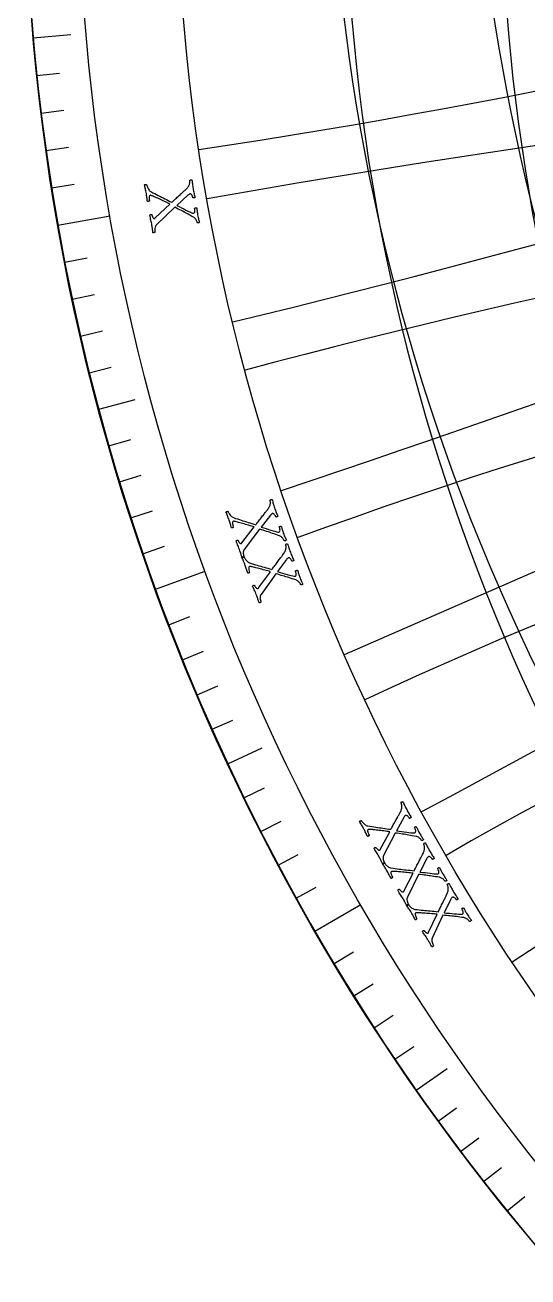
# Model space of a CAD drawing. Header units: millimetres. Extents: x -93 to 93, y -93 to 104.
# Drawn here: x -92.5 to -71, y -61 to -7.5 of the extents above; entities that cross this region are included whole.
import ezdxf

# ---------------------------------------------------------------- set-up
doc = ezdxf.new("R2010")
doc.units = ezdxf.units.MM
for name, color, linetype in [('CUT_OUTER', 1, 'Continuous'), ('ENGRAVE', 7, 'Continuous'), ('ENGRAVE_FINE', 8, 'Continuous'), ('TEXT', 5, 'Continuous')]:
    doc.layers.add(name, color=color, linetype=linetype)

msp = doc.modelspace()

# ---------------------------------------------------------------- linework, layer by layer
at = {"layer": 'CUT_OUTER'}
msp.add_arc((-0.0002, -0.0002), 92.4998, 179.658282, 0.243527, dxfattribs=at)
at = {"layer": 'ENGRAVE'}
for points in [[(-78.8401, -34.4171), (78.8401, 34.4171)], [(-92.148, -8.0619), (-90.5354, -7.9208)], [(-91.0947, -16.0625), (-88.8629, -15.6689)], [(-89.3481, -23.9408), (-87.7845, -23.5218)], [(-86.9216, -31.6369), (-84.792, -30.8618)], [(-83.8335, -39.0922), (-82.3664, -38.4081)], [(-80.1073, -46.25), (-78.1447, -45.1169)], [(-75.7716, -53.0558), (-74.4456, -52.1273)]]:
    msp.add_lwpolyline(points, dxfattribs=at)
for radius in [92.5, 90.2338, 86.025, 86.025]:
    msp.add_circle((0, 0), radius, dxfattribs=at)
for centre, radius, start, end in [((15.1685, 0), 87.3521, 100, 260), ((0, -495.3982), 487.872, 80, 100), ((0, -251.5203), 236.3517, 70, 110), ((0, -172.05), 148.9997, 60, 120)]:
    msp.add_arc(centre, radius, start, end, dxfattribs=at)
at = {"layer": 'ENGRAVE_FINE'}
for points in [[(-78.8401, -34.4171), (78.8401, 34.4171)], [(-91.9933, -9.6689), (-91.0273, -9.5674)], [(-91.8105, -11.2729), (-90.8465, -11.1545)], [(-91.5998, -12.8735), (-90.638, -12.7383)], [(-91.3612, -14.4702), (-90.4019, -14.3183)], [(-90.8005, -17.6498), (-89.8471, -17.4645)], [(-90.4787, -19.2318), (-89.5286, -19.0299)], [(-90.1292, -20.808), (-89.1829, -20.5895)], [(-89.7524, -22.3778), (-88.81, -22.1428)], [(-88.9167, -25.4965), (-87.9831, -25.2287)], [(-88.4582, -27.0444), (-87.5294, -26.7604)], [(-87.9727, -28.5841), (-87.049, -28.2839)], [(-87.4605, -30.1151), (-86.5421, -29.7988)], [(-86.3562, -33.149), (-85.4494, -32.801)], [(-85.7645, -34.6511), (-84.864, -34.2873)], [(-85.1467, -36.1426), (-84.2527, -35.7631)], [(-84.503, -37.6231), (-83.6157, -37.2281)], [(-83.1384, -40.5493), (-82.2655, -40.1236)], [(-82.4181, -41.9941), (-81.5527, -41.5532)], [(-81.6727, -43.4261), (-80.8151, -42.9701)], [(-80.9023, -44.8449), (-80.0528, -44.374)], [(-79.288, -47.641), (-78.4555, -47.1408)], [(-78.4444, -49.0175), (-77.6208, -48.5028)], [(-77.577, -50.3791), (-76.7625, -49.8501)], [(-76.686, -51.7253), (-75.8808, -51.1822)], [(-74.8341, -54.3701), (-74.0483, -53.7992)], [(-73.8738, -55.6679), (-73.0981, -55.0834)], [(-72.891, -56.9487), (-72.1256, -56.3507)], [(-71.886, -58.2121), (-71.1312, -57.6009)]]:
    msp.add_lwpolyline(points, dxfattribs=at)
for centre, radius, start, end in [((7.5262, 0), 86.3536, 95, 265), ((6.8976, 3.0111), 86.3536, 118.583333, 288.583334), ((13.9016, 6.0687), 87.3521, 123.583333, 283.583333), ((-132.9774, 304.6148), 321.0497, 278.583333, 308.583333), ((-198.2001, 454.0221), 487.872, 283.583333, 303.583333), ((-394.8919, 904.5889), 983.2702, 288.5833333, 298.5833333), ((394.8919, -904.5889), 983.2702, 108.5833333, 118.5833333), ((198.2001, -454.0221), 487.872, 103.583333, 123.583333), ((0, -332.3751), 321.0497, 75, 105), ((0, -203.5525), 184.4812, 65, 115)]:
    msp.add_arc(centre, radius, start, end, dxfattribs=at)
at = {"layer": 'TEXT'}
for points in [[(-85.3135, -14.511), (-85.3041, -14.5645), (-85.2945, -14.6156), (-85.2846, -14.6644), (-85.2745, -14.7107), (-85.2645, -14.7557), (-85.2547, -14.8003), (-85.2451, -14.8446), (-85.2357, -14.8885), (-85.243, -14.8925), (-85.2535, -14.8963), (-85.2671, -14.8999), (-85.2841, -14.9032), (-85.3004, -14.9053), (-85.3124, -14.9051), (-85.32, -14.9025), (-85.3232, -14.8976), (-85.3258, -14.8857), (-85.3298, -14.8713), (-85.3352, -14.8544), (-85.342, -14.8351), (-85.3503, -14.815), (-85.36, -14.7959), (-85.3711, -14.7779), (-85.3835, -14.7608), (-85.3976, -14.7468), (-85.4133, -14.7378), (-85.4308, -14.7338), (-85.45, -14.7347), (-85.468, -14.7402), (-85.4878, -14.7507), (-85.5096, -14.7662), (-85.5333, -14.7867), (-86.0099, -15.2259), (-85.9084, -15.2766), (-85.8099, -15.326), (-85.7143, -15.3744), (-85.6217, -15.4215), (-85.5357, -15.4646), (-85.4601, -15.5008), (-85.3948, -15.5302), (-85.34, -15.5528), (-85.3315, -15.5555), (-85.3232, -15.5572), (-85.3151, -15.558), (-85.3072, -15.5578), (-85.3001, -15.5572), (-85.2947, -15.5567), (-85.2908, -15.5563), (-85.2884, -15.556), (-85.2777, -15.5517), (-85.267, -15.5427), (-85.2563, -15.529), (-85.2458, -15.5106), (-85.2379, -15.4846), (-85.2356, -15.4483), (-85.2386, -15.4017), (-85.2471, -15.3446), (-85.2443, -15.3399), (-85.2372, -15.3354), (-85.226, -15.3311), (-85.2105, -15.3271), (-85.1941, -15.3238), (-85.18, -15.322), (-85.1682, -15.3215), (-85.1588, -15.3225), (-85.1541, -15.3657), (-85.1496, -15.4065), (-85.1454, -15.4448), (-85.1413, -15.4806), (-85.137, -15.5159), (-85.1318, -15.5529), (-85.1256, -15.5914), (-85.1185, -15.6315), (-85.108, -15.6868), (-85.0974, -15.7373), (-85.087, -15.7832), (-85.0765, -15.8244), (-85.0666, -15.8615), (-85.0577, -15.8953), (-85.0498, -15.9258), (-85.043, -15.9529), (-85.0498, -15.957), (-85.059, -15.961), (-85.0706, -15.9649), (-85.0846, -15.9686), (-85.0991, -15.971), (-85.1121, -15.971), (-85.1235, -15.9685), (-85.1334, -15.9636), (-85.1354, -15.9554), (-85.1392, -15.9431), (-85.1448, -15.9266), (-85.1522, -15.9059), (-85.1617, -15.8828), (-85.1737, -15.8589), (-85.1882, -15.8343), (-85.2052, -15.8091), (-85.2251, -15.7844), (-85.2479, -15.7616), (-85.2737, -15.7408), (-85.3026, -15.7219), (-85.3796, -15.6798), (-85.4514, -15.6404), (-85.5178, -15.6036), (-85.5789, -15.5696), (-85.6376, -15.5372), (-85.6964, -15.5055), (-85.7556, -15.4743), (-85.815, -15.4437), (-85.8774, -15.4121), (-85.9454, -15.3779), (-86.019, -15.3411), (-86.0983, -15.3016), (-86.8789, -16.054), (-86.9044, -16.0841), (-86.9242, -16.1192), (-86.9383, -16.1592), (-86.9466, -16.2042), (-86.9505, -16.2504), (-86.9514, -16.2941), (-86.949, -16.3351), (-86.9436, -16.3736), (-86.9503, -16.3789), (-86.9601, -16.3835), (-86.9727, -16.3872), (-86.9883, -16.39), (-87.0037, -16.392), (-87.0156, -16.3931), (-87.0241, -16.3934), (-87.0292, -16.3929), (-87.0344, -16.3489), (-87.0392, -16.3081), (-87.0435, -16.2704), (-87.0475, -16.2359), (-87.0519, -16.2012), (-87.0574, -16.1631), (-87.0642, -16.1217), (-87.0722, -16.0769), (-87.0838, -16.0154), (-87.0953, -15.9581), (-87.1065, -15.9049), (-87.1175, -15.8559), (-87.1289, -15.807), (-87.1412, -15.7541), (-87.1543, -15.697), (-87.1684, -15.636), (-87.1617, -15.6292), (-87.1516, -15.6233), (-87.1381, -15.6185), (-87.1213, -15.6147), (-87.1049, -15.6126), (-87.093, -15.6128), (-87.0853, -15.6155), (-87.082, -15.6205), (-87.0795, -15.6311), (-87.0753, -15.6445), (-87.0695, -15.6605), (-87.0619, -15.6793), (-87.0529, -15.699), (-87.0426, -15.7178), (-87.0311, -15.7359), (-87.0184, -15.7531), (-87.0049, -15.7674), (-86.9913, -15.777), (-86.9776, -15.7817), (-86.9638, -15.7816), (-86.9605, -15.7807), (-86.9567, -15.7791), (-86.9525, -15.7768), (-86.9477, -15.7739), (-86.9431, -15.7705), (-86.939, -15.7671), (-86.9356, -15.7636), (-86.9327, -15.7599), (-86.3054, -15.1736), (-86.3575, -15.1472), (-86.4123, -15.1198), (-86.4698, -15.0915), (-86.5301, -15.0622), (-86.5913, -15.0327), (-86.6519, -15.0036), (-86.7118, -14.9749), (-86.7711, -14.9466), (-86.8282, -14.9196), (-86.8817, -14.8948), (-86.9317, -14.8721), (-86.9781, -14.8515), (-87.0193, -14.8337), (-87.0536, -14.819), (-87.081, -14.8075), (-87.1014, -14.7992), (-87.1052, -14.798), (-87.1098, -14.7966), (-87.1153, -14.7949), (-87.1215, -14.793), (-87.1284, -14.7914), (-87.1355, -14.7906), (-87.1428, -14.7906), (-87.1504, -14.7915), (-87.1635, -14.7971), (-87.1748, -14.8092), (-87.1845, -14.8279), (-87.1924, -14.853), (-87.1972, -14.8858), (-87.1976, -14.9274), (-87.1934, -14.9778), (-87.1847, -15.037), (-87.1915, -15.0425), (-87.2012, -15.0475), (-87.2137, -15.052), (-87.2291, -15.0559), (-87.2443, -15.0588), (-87.2562, -15.0602), (-87.2648, -15.06), (-87.2701, -15.0582), (-87.2743, -15.0155), (-87.2788, -14.9725), (-87.2836, -14.9291), (-87.2886, -14.8854), (-87.2939, -14.8417), (-87.2998, -14.7985), (-87.3061, -14.7558), (-87.3129, -14.7136), (-87.3228, -14.6567), (-87.3325, -14.6041), (-87.342, -14.556), (-87.3514, -14.5122), (-87.3608, -14.4702), (-87.3706, -14.4274), (-87.3806, -14.3839), (-87.391, -14.3397), (-87.3826, -14.3358), (-87.3719, -14.3329), (-87.3588, -14.3311), (-87.3433, -14.3303), (-87.3284, -14.3301), (-87.3167, -14.3303), (-87.3084, -14.3308), (-87.3034, -14.3317), (-87.3012, -14.341), (-87.2965, -14.3565), (-87.2895, -14.3782), (-87.28, -14.4061), (-87.2681, -14.4374), (-87.2537, -14.4696), (-87.2367, -14.5025), (-87.2172, -14.5361), (-87.1953, -14.5679), (-87.1712, -14.5951), (-87.1449, -14.6177), (-87.1163, -14.6358), (-87.0343, -14.6796), (-86.9558, -14.7211), (-86.8808, -14.7603), (-86.8094, -14.7973), (-86.7396, -14.833), (-86.6697, -14.8684), (-86.5996, -14.9035), (-86.5293, -14.9383), (-86.4575, -14.9738), (-86.3828, -15.0108), (-86.3052, -15.0495), (-86.2247, -15.0898), (-86.1985, -15.0665), (-86.1694, -15.0402), (-86.1374, -15.0108), (-86.1026, -14.9783), (-86.0659, -14.9441), (-86.0283, -14.9094), (-85.9898, -14.8741), (-85.9504, -14.8384), (-85.9112, -14.8028), (-85.8734, -14.7684), (-85.8371, -14.735), (-85.8021, -14.7026), (-85.7693, -14.6723), (-85.7397, -14.6448), (-85.7131, -14.6202), (-85.6895, -14.5985), (-85.6703, -14.5808), (-85.6566, -14.5682), (-85.6483, -14.5606), (-85.6456, -14.5581), (-85.6116, -14.5275), (-85.5818, -14.4983), (-85.5562, -14.4703), (-85.5347, -14.4437), (-85.516, -14.4167), (-85.4988, -14.3879), (-85.4831, -14.3572), (-85.4689, -14.3246), (-85.4609, -14.3022), (-85.4548, -14.2788), (-85.4506, -14.2543), (-85.4484, -14.2288), (-85.4476, -14.2044), (-85.4477, -14.183), (-85.4486, -14.1647), (-85.4505, -14.1494), (-85.449, -14.1437), (-85.4427, -14.1388), (-85.4315, -14.1346), (-85.4154, -14.1311), (-85.3983, -14.1291), (-85.384, -14.129), (-85.3725, -14.1311), (-85.3639, -14.1351), (-85.3568, -14.1881), (-85.3505, -14.2371), (-85.3451, -14.2822), (-85.3405, -14.3233), (-85.3357, -14.3644), (-85.3296, -14.4094), (-85.3222, -14.4583), (-85.3135, -14.511)], [(-81.83, -28.1569), (-81.8121, -28.2082), (-81.7943, -28.2571), (-81.7766, -28.3035), (-81.7592, -28.3476), (-81.742, -28.3904), (-81.725, -28.4328), (-81.7084, -28.475), (-81.692, -28.5168), (-81.6986, -28.5219), (-81.7083, -28.5274), (-81.7212, -28.5331), (-81.7373, -28.5392), (-81.7531, -28.5438), (-81.765, -28.5455), (-81.7729, -28.5442), (-81.7769, -28.5399), (-81.7814, -28.5286), (-81.7876, -28.5151), (-81.7957, -28.4993), (-81.8056, -28.4813), (-81.817, -28.4628), (-81.8297, -28.4456), (-81.8435, -28.4296), (-81.8586, -28.4148), (-81.8747, -28.4032), (-81.8918, -28.3969), (-81.9097, -28.3957), (-81.9285, -28.3998), (-81.9453, -28.4081), (-81.9632, -28.4216), (-81.9821, -28.4405), (-82.0022, -28.4646), (-82.4012, -28.9752), (-82.2929, -29.0088), (-82.1876, -29.0417), (-82.0855, -29.0738), (-81.9864, -29.1053), (-81.8946, -29.1339), (-81.8141, -29.1574), (-81.745, -29.1758), (-81.6871, -29.1892), (-81.6784, -29.1905), (-81.6699, -29.1908), (-81.6618, -29.1903), (-81.654, -29.1888), (-81.6471, -29.1871), (-81.6418, -29.1857), (-81.638, -29.1847), (-81.6358, -29.184), (-81.6259, -29.178), (-81.6168, -29.1673), (-81.6085, -29.1521), (-81.601, -29.1322), (-81.5975, -29.1054), (-81.6011, -29.0692), (-81.6117, -29.0236), (-81.6293, -28.9687), (-81.6273, -28.9636), (-81.6211, -28.958), (-81.6106, -28.9519), (-81.596, -28.9454), (-81.5803, -28.9396), (-81.5667, -28.9355), (-81.5552, -28.9331), (-81.5457, -28.9325), (-81.5341, -28.9745), (-81.523, -29.014), (-81.5126, -29.0511), (-81.5029, -29.0857), (-81.4929, -29.1199), (-81.4817, -29.1555), (-81.4694, -29.1925), (-81.4559, -29.2309), (-81.4365, -29.2838), (-81.4179, -29.3319), (-81.4001, -29.3755), (-81.3832, -29.4144), (-81.3674, -29.4495), (-81.3531, -29.4814), (-81.3404, -29.5102), (-81.3292, -29.5358), (-81.3352, -29.541), (-81.3437, -29.5464), (-81.3545, -29.5521), (-81.3678, -29.558), (-81.3817, -29.5628), (-81.3945, -29.5649), (-81.4061, -29.5643), (-81.4167, -29.561), (-81.42, -29.5533), (-81.4258, -29.5418), (-81.4339, -29.5264), (-81.4446, -29.5071), (-81.4577, -29.4858), (-81.4734, -29.4643), (-81.4917, -29.4424), (-81.5126, -29.4202), (-81.5362, -29.3991), (-81.5624, -29.3803), (-81.5913, -29.3639), (-81.6229, -29.3499), (-81.7057, -29.3209), (-81.7829, -29.2936), (-81.8544, -29.2682), (-81.9202, -29.2445), (-81.9833, -29.2221), (-82.0466, -29.2003), (-82.11, -29.1791), (-82.1736, -29.1586), (-82.2403, -29.1375), (-82.313, -29.1148), (-82.3916, -29.0904), (-82.4761, -29.0643), (-83.1244, -29.9333), (-83.1447, -29.9672), (-83.1585, -30.005), (-83.1659, -30.0468), (-83.1669, -30.0926), (-83.1633, -30.1388), (-83.157, -30.182), (-83.148, -30.2221), (-83.1364, -30.2592), (-83.1422, -30.2656), (-83.1511, -30.2716), (-83.1629, -30.2773), (-83.1779, -30.2827), (-83.1927, -30.2871), (-83.2043, -30.2902), (-83.2127, -30.2919), (-83.2178, -30.2921), (-83.23, -30.2496), (-83.2413, -30.2101), (-83.2518, -30.1736), (-83.2613, -30.1402), (-83.2712, -30.1067), (-83.2829, -30.07), (-83.2963, -30.0302), (-83.3115, -29.9873), (-83.3329, -29.9285), (-83.3535, -29.8738), (-83.3732, -29.8232), (-83.392, -29.7766), (-83.4111, -29.7302), (-83.4318, -29.6799), (-83.4541, -29.6258), (-83.4779, -29.5678), (-83.4723, -29.56), (-83.4633, -29.5526), (-83.4508, -29.5457), (-83.4348, -29.5392), (-83.4191, -29.5345), (-83.4072, -29.5328), (-83.3992, -29.5341), (-83.3952, -29.5385), (-83.391, -29.5486), (-83.3847, -29.5611), (-83.3763, -29.576), (-83.3658, -29.5933), (-83.3537, -29.6113), (-83.3405, -29.6282), (-83.3262, -29.6441), (-83.3108, -29.659), (-83.2952, -29.671), (-83.2803, -29.6782), (-83.266, -29.6807), (-83.2524, -29.6783), (-83.2493, -29.6769), (-83.2458, -29.6747), (-83.242, -29.6718), (-83.2378, -29.6681), (-83.2337, -29.664), (-83.2303, -29.66), (-83.2274, -29.6559), (-83.2252, -29.6519), (-82.7013, -28.9716), (-82.757, -28.954), (-82.8155, -28.9359), (-82.8768, -28.9173), (-82.9411, -28.8981), (-83.0063, -28.8789), (-83.0708, -28.86), (-83.1346, -28.8414), (-83.1976, -28.8232), (-83.2583, -28.8058), (-83.3152, -28.79), (-83.3682, -28.7757), (-83.4173, -28.7629), (-83.4609, -28.7519), (-83.4971, -28.743), (-83.526, -28.7361), (-83.5475, -28.7312), (-83.5514, -28.7307), (-83.5562, -28.7301), (-83.5619, -28.7293), (-83.5684, -28.7284), (-83.5754, -28.7279), (-83.5825, -28.7283), (-83.5897, -28.7295), (-83.5971, -28.7316), (-83.6091, -28.7393), (-83.6183, -28.7531), (-83.6248, -28.773), (-83.6286, -28.7991), (-83.628, -28.8322), (-83.6216, -28.8733), (-83.6093, -28.9224), (-83.5911, -28.9795), (-83.5969, -28.986), (-83.6057, -28.9924), (-83.6173, -28.9989), (-83.6319, -29.0053), (-83.6464, -29.0106), (-83.6579, -29.0139), (-83.6664, -29.0151), (-83.6719, -29.0142), (-83.6831, -28.9728), (-83.6945, -28.931), (-83.7062, -28.889), (-83.7182, -28.8466), (-83.7306, -28.8044), (-83.7434, -28.7627), (-83.7565, -28.7216), (-83.7701, -28.6811), (-83.7891, -28.6265), (-83.8072, -28.5763), (-83.8244, -28.5303), (-83.8407, -28.4886), (-83.8569, -28.4487), (-83.8734, -28.4081), (-83.8904, -28.3668), (-83.9078, -28.3248), (-83.9001, -28.3196), (-83.89, -28.315), (-83.8774, -28.3111), (-83.8623, -28.3078), (-83.8476, -28.3052), (-83.836, -28.3035), (-83.8277, -28.3027), (-83.8227, -28.3027), (-83.819, -28.3115), (-83.8119, -28.3261), (-83.8014, -28.3464), (-83.7875, -28.3723), (-83.7707, -28.4013), (-83.7512, -28.4307), (-83.7291, -28.4604), (-83.7044, -28.4905), (-83.6777, -28.5183), (-83.6495, -28.5412), (-83.6198, -28.5592), (-83.5887, -28.5724), (-83.5007, -28.6023), (-83.4165, -28.6305), (-83.3361, -28.6571), (-83.2597, -28.682), (-83.185, -28.7059), (-83.1103, -28.7295), (-83.0354, -28.7528), (-82.9604, -28.7757), (-82.8838, -28.7991), (-82.8041, -28.8235), (-82.7212, -28.8491), (-82.6353, -28.8758), (-82.6132, -28.8486), (-82.5887, -28.8179), (-82.562, -28.7837), (-82.5329, -28.746), (-82.5022, -28.7063), (-82.4708, -28.666), (-82.4385, -28.6249), (-82.4054, -28.5832), (-82.3725, -28.5418), (-82.3408, -28.5017), (-82.3103, -28.4628), (-82.281, -28.4252), (-82.2537, -28.3899), (-82.2288, -28.358), (-82.2066, -28.3295), (-82.1869, -28.3043), (-82.1708, -28.2837), (-82.1593, -28.269), (-82.1524, -28.2601), (-82.1501, -28.2572), (-82.1215, -28.2215), (-82.0969, -28.1878), (-82.0761, -28.1561), (-82.0592, -28.1263), (-82.0451, -28.0967), (-82.0328, -28.0654), (-82.0223, -28.0326), (-82.0136, -27.9981), (-82.0093, -27.9747), (-82.0071, -27.9506), (-82.0069, -27.9258), (-82.0089, -27.9003), (-82.0121, -27.8761), (-82.0156, -27.855), (-82.0195, -27.8371), (-82.0238, -27.8223), (-82.0233, -27.8164), (-82.0179, -27.8105), (-82.0075, -27.8046), (-81.9922, -27.7986), (-81.9756, -27.7938), (-81.9615, -27.7914), (-81.9499, -27.7915), (-81.9407, -27.7941), (-81.9251, -27.8453), (-81.911, -27.8927), (-81.8983, -27.9363), (-81.8871, -27.9761), (-81.8757, -28.0158), (-81.8623, -28.0592), (-81.8471, -28.1063), (-81.83, -28.1569)], [(-81.1542, -30.0494), (-81.135, -30.1002), (-81.1161, -30.1487), (-81.0974, -30.1947), (-81.0789, -30.2384), (-81.0607, -30.2808), (-81.0428, -30.3228), (-81.0252, -30.3645), (-81.0079, -30.406), (-81.0143, -30.4113), (-81.0238, -30.4169), (-81.0366, -30.423), (-81.0526, -30.4294), (-81.0683, -30.4344), (-81.0801, -30.4364), (-81.0881, -30.4353), (-81.0922, -30.431), (-81.0969, -30.4198), (-81.1035, -30.4064), (-81.1119, -30.3909), (-81.1222, -30.3731), (-81.1341, -30.3549), (-81.1471, -30.338), (-81.1613, -30.3223), (-81.1768, -30.3078), (-81.1931, -30.2967), (-81.2103, -30.2907), (-81.2282, -30.29), (-81.2469, -30.2945), (-81.2636, -30.3032), (-81.2811, -30.3171), (-81.2996, -30.3364), (-81.3191, -30.361), (-81.7062, -30.8808), (-81.5971, -30.9118), (-81.4911, -30.9422), (-81.3883, -30.972), (-81.2885, -31.0011), (-81.196, -31.0276), (-81.115, -31.0492), (-81.0455, -31.066), (-80.9874, -31.0781), (-80.9786, -31.0791), (-80.9701, -31.0793), (-80.962, -31.0786), (-80.9542, -31.0769), (-80.9474, -31.0751), (-80.9421, -31.0735), (-80.9384, -31.0724), (-80.9361, -31.0717), (-80.9264, -31.0654), (-80.9175, -31.0546), (-80.9096, -31.0391), (-80.9026, -31.0191), (-80.8997, -30.9922), (-80.9041, -30.9561), (-80.9158, -30.9108), (-80.9347, -30.8563), (-80.9328, -30.8511), (-80.9267, -30.8454), (-80.9164, -30.8391), (-80.9019, -30.8323), (-80.8864, -30.826), (-80.8729, -30.8216), (-80.8614, -30.819), (-80.852, -30.8182), (-80.8393, -30.8598), (-80.8274, -30.8991), (-80.8161, -30.9359), (-80.8055, -30.9703), (-80.7947, -31.0043), (-80.7827, -31.0396), (-80.7696, -31.0763), (-80.7552, -31.1144), (-80.7346, -31.1668), (-80.7149, -31.2145), (-80.6961, -31.2576), (-80.6782, -31.2962), (-80.6616, -31.3308), (-80.6466, -31.3624), (-80.6332, -31.3909), (-80.6214, -31.4163), (-80.6274, -31.4216), (-80.6357, -31.4272), (-80.6464, -31.4331), (-80.6595, -31.4394), (-80.6733, -31.4445), (-80.686, -31.4468), (-80.6977, -31.4465), (-80.7083, -31.4435), (-80.7118, -31.4359), (-80.7179, -31.4245), (-80.7264, -31.4093), (-80.7375, -31.3903), (-80.7511, -31.3693), (-80.7673, -31.3481), (-80.7861, -31.3266), (-80.8075, -31.305), (-80.8316, -31.2844), (-80.8582, -31.2662), (-80.8875, -31.2505), (-80.9194, -31.2373), (-81.0029, -31.2102), (-81.0806, -31.1847), (-81.1527, -31.1609), (-81.2191, -31.1388), (-81.2827, -31.1178), (-81.3465, -31.0975), (-81.4104, -31.0778), (-81.4744, -31.0588), (-81.5416, -31.0393), (-81.6147, -31.0182), (-81.6939, -30.9957), (-81.779, -30.9716), (-82.407, -31.8554), (-82.4265, -31.8897), (-82.4394, -31.9279), (-82.4458, -31.9698), (-82.4457, -32.0156), (-82.441, -32.0617), (-82.4337, -32.1047), (-82.4239, -32.1446), (-82.4114, -32.1814), (-82.417, -32.188), (-82.4257, -32.1942), (-82.4375, -32.2002), (-82.4523, -32.2059), (-82.467, -32.2107), (-82.4786, -32.214), (-82.4869, -32.2159), (-82.492, -32.2163), (-82.5052, -32.174), (-82.5174, -32.1348), (-82.5287, -32.0986), (-82.539, -32.0653), (-82.5497, -32.0321), (-82.5622, -31.9957), (-82.5766, -31.9562), (-82.5927, -31.9137), (-82.6155, -31.8554), (-82.6373, -31.8012), (-82.6582, -31.751), (-82.6781, -31.7049), (-82.6983, -31.659), (-82.7202, -31.6092), (-82.7437, -31.5556), (-82.7688, -31.4982), (-82.7635, -31.4902), (-82.7546, -31.4826), (-82.7423, -31.4754), (-82.7264, -31.4686), (-82.7108, -31.4635), (-82.699, -31.4615), (-82.691, -31.4627), (-82.6868, -31.467), (-82.6824, -31.477), (-82.6758, -31.4893), (-82.6671, -31.504), (-82.6562, -31.521), (-82.6437, -31.5387), (-82.6301, -31.5554), (-82.6154, -31.5709), (-82.5997, -31.5855), (-82.5838, -31.5971), (-82.5687, -31.604), (-82.5544, -31.6061), (-82.5408, -31.6034), (-82.5378, -31.6019), (-82.5343, -31.5996), (-82.5305, -31.5966), (-82.5264, -31.5928), (-82.5225, -31.5887), (-82.5191, -31.5846), (-82.5164, -31.5805), (-82.5143, -31.5764), (-82.0063, -30.8841), (-82.0624, -30.8678), (-82.1213, -30.851), (-82.1831, -30.8338), (-82.2477, -30.8162), (-82.3134, -30.7985), (-82.3783, -30.7811), (-82.4425, -30.764), (-82.5059, -30.7472), (-82.567, -30.7313), (-82.6242, -30.7167), (-82.6776, -30.7037), (-82.727, -30.6921), (-82.7708, -30.6821), (-82.8072, -30.674), (-82.8362, -30.6678), (-82.8579, -30.6634), (-82.8618, -30.663), (-82.8666, -30.6625), (-82.8723, -30.6618), (-82.8788, -30.6611), (-82.8858, -30.6608), (-82.8929, -30.6613), (-82.9001, -30.6627), (-82.9074, -30.665), (-82.9192, -30.6729), (-82.9281, -30.6869), (-82.9342, -30.707), (-82.9373, -30.7331), (-82.936, -30.7663), (-82.9286, -30.8072), (-82.9152, -30.856), (-82.8957, -30.9126), (-82.9013, -30.9193), (-82.9099, -30.9259), (-82.9214, -30.9326), (-82.9358, -30.9394), (-82.9502, -30.9451), (-82.9617, -30.9486), (-82.9701, -30.95), (-82.9757, -30.9492), (-82.9878, -30.908), (-83.0001, -30.8666), (-83.0128, -30.8248), (-83.0258, -30.7828), (-83.0392, -30.7408), (-83.0529, -30.6995), (-83.067, -30.6587), (-83.0816, -30.6184), (-83.1018, -30.5644), (-83.1211, -30.5145), (-83.1393, -30.4689), (-83.1566, -30.4276), (-83.1737, -30.3881), (-83.1912, -30.3479), (-83.2091, -30.307), (-83.2275, -30.2655), (-83.2199, -30.2601), (-83.2099, -30.2553), (-83.1974, -30.2511), (-83.1824, -30.2474), (-83.1677, -30.2445), (-83.1562, -30.2425), (-83.148, -30.2415), (-83.1429, -30.2414), (-83.139, -30.2502), (-83.1315, -30.2645), (-83.1206, -30.2845), (-83.1062, -30.3102), (-83.0886, -30.3388), (-83.0685, -30.3677), (-83.0457, -30.3969), (-83.0203, -30.4264), (-82.9929, -30.4535), (-82.9642, -30.4758), (-82.9342, -30.4932), (-82.9028, -30.5056), (-82.814, -30.5335), (-82.7292, -30.5597), (-82.6483, -30.5844), (-82.5712, -30.6075), (-82.4961, -30.6297), (-82.4208, -30.6515), (-82.3454, -30.6731), (-82.2699, -30.6943), (-82.1927, -30.7158), (-82.1125, -30.7385), (-82.0291, -30.7621), (-81.9425, -30.7868), (-81.921, -30.759), (-81.8973, -30.7278), (-81.8714, -30.693), (-81.8432, -30.6547), (-81.8134, -30.6143), (-81.7829, -30.5732), (-81.7516, -30.5314), (-81.7195, -30.4889), (-81.6875, -30.4468), (-81.6568, -30.4059), (-81.6272, -30.3664), (-81.5988, -30.3281), (-81.5723, -30.2922), (-81.5482, -30.2597), (-81.5266, -30.2306), (-81.5075, -30.205), (-81.4919, -30.184), (-81.4807, -30.1691), (-81.474, -30.1601), (-81.4718, -30.1571), (-81.4441, -30.1208), (-81.4202, -30.0865), (-81.4002, -30.0543), (-81.384, -30.0241), (-81.3706, -29.9942), (-81.3591, -29.9627), (-81.3493, -29.9296), (-81.3414, -29.8949), (-81.3376, -29.8714), (-81.336, -29.8473), (-81.3364, -29.8225), (-81.3389, -29.797), (-81.3427, -29.7728), (-81.3467, -29.7518), (-81.3511, -29.734), (-81.3557, -29.7194), (-81.3553, -29.7135), (-81.35, -29.7075), (-81.3398, -29.7013), (-81.3246, -29.6949), (-81.3081, -29.6897), (-81.2941, -29.687), (-81.2825, -29.6869), (-81.2733, -29.6893), (-81.2565, -29.74), (-81.2412, -29.7871), (-81.2275, -29.8304), (-81.2154, -29.8699), (-81.2031, -29.9094), (-81.1887, -29.9525), (-81.1725, -29.9991), (-81.1542, -30.0494)], [(-76.1793, -41.0571), (-76.1533, -41.1047), (-76.1278, -41.1501), (-76.1028, -41.1931), (-76.0784, -41.2338), (-76.0545, -41.2732), (-76.0309, -41.3123), (-76.0077, -41.3512), (-75.9848, -41.3898), (-75.9903, -41.3959), (-75.999, -41.4029), (-76.0109, -41.4106), (-76.0258, -41.4192), (-76.0406, -41.4264), (-76.0521, -41.43), (-76.0601, -41.43), (-76.0647, -41.4264), (-76.071, -41.4159), (-76.0794, -41.4036), (-76.0899, -41.3893), (-76.1026, -41.3732), (-76.1168, -41.3568), (-76.1321, -41.3418), (-76.1484, -41.3283), (-76.1657, -41.3161), (-76.1834, -41.3074), (-76.2013, -41.3039), (-76.2191, -41.3056), (-76.237, -41.3127), (-76.2523, -41.3236), (-76.2677, -41.3399), (-76.2834, -41.3615), (-76.2992, -41.3886), (-76.6102, -41.9572), (-76.4978, -41.9727), (-76.3886, -41.9881), (-76.2826, -42.0033), (-76.1798, -42.0183), (-76.0845, -42.0316), (-76.0013, -42.0417), (-75.9301, -42.0487), (-75.8709, -42.0525), (-75.862, -42.0523), (-75.8536, -42.0513), (-75.8457, -42.0495), (-75.8382, -42.0468), (-75.8317, -42.0439), (-75.8267, -42.0417), (-75.8231, -42.0401), (-75.821, -42.039), (-75.8122, -42.0315), (-75.805, -42.0195), (-75.7993, -42.0031), (-75.7951, -41.9823), (-75.796, -41.9552), (-75.8054, -41.9201), (-75.8232, -41.8769), (-75.8496, -41.8255), (-75.8484, -41.8202), (-75.8431, -41.8136), (-75.8338, -41.806), (-75.8205, -41.7972), (-75.8059, -41.7888), (-75.7932, -41.7826), (-75.7822, -41.7784), (-75.773, -41.7763), (-75.7546, -41.8158), (-75.7373, -41.853), (-75.7211, -41.8879), (-75.7058, -41.9205), (-75.6904, -41.9526), (-75.6736, -41.9859), (-75.6554, -42.0204), (-75.6359, -42.0562), (-75.6082, -42.1051), (-75.582, -42.1497), (-75.5574, -42.1898), (-75.5344, -42.2254), (-75.5131, -42.2574), (-75.4938, -42.2866), (-75.4766, -42.313), (-75.4614, -42.3365), (-75.4665, -42.3425), (-75.474, -42.3493), (-75.4838, -42.3566), (-75.4959, -42.3646), (-75.5088, -42.3716), (-75.5211, -42.3757), (-75.5327, -42.377), (-75.5437, -42.3755), (-75.5482, -42.3685), (-75.5557, -42.358), (-75.5663, -42.3441), (-75.5799, -42.3269), (-75.5963, -42.308), (-75.6153, -42.2893), (-75.637, -42.2706), (-75.6612, -42.2521), (-75.6879, -42.2351), (-75.7168, -42.2208), (-75.7479, -42.2094), (-75.7814, -42.2007), (-75.8678, -42.1855), (-75.9484, -42.1711), (-76.0231, -42.1576), (-76.0919, -42.1449), (-76.1578, -42.133), (-76.2237, -42.1218), (-76.2898, -42.1112), (-76.3559, -42.1012), (-76.4251, -42.0912), (-76.5005, -42.0806), (-76.582, -42.0693), (-76.6697, -42.0573), (-77.1684, -43.0199), (-77.1829, -43.0566), (-77.1904, -43.0962), (-77.1909, -43.1386), (-77.1844, -43.184), (-77.1734, -43.229), (-77.1602, -43.2706), (-77.1448, -43.3087), (-77.1274, -43.3434), (-77.1321, -43.3506), (-77.1398, -43.3581), (-77.1506, -43.3656), (-77.1645, -43.3733), (-77.1784, -43.3801), (-77.1893, -43.385), (-77.1973, -43.388), (-77.2023, -43.3891), (-77.2213, -43.3491), (-77.2389, -43.312), (-77.2551, -43.2777), (-77.2699, -43.2462), (-77.2851, -43.2148), (-77.3026, -43.1805), (-77.3223, -43.1434), (-77.3442, -43.1035), (-77.3749, -43.049), (-77.4041, -42.9983), (-77.4317, -42.9515), (-77.4578, -42.9087), (-77.4843, -42.866), (-77.5129, -42.8197), (-77.5436, -42.7699), (-77.5765, -42.7166), (-77.5723, -42.708), (-77.5645, -42.6992), (-77.5533, -42.6903), (-77.5386, -42.6813), (-77.5238, -42.6741), (-77.5124, -42.6705), (-77.5043, -42.6706), (-77.4996, -42.6743), (-77.4938, -42.6835), (-77.4856, -42.6949), (-77.4749, -42.7082), (-77.4617, -42.7235), (-77.4469, -42.7393), (-77.4311, -42.7539), (-77.4144, -42.7673), (-77.3968, -42.7795), (-77.3795, -42.7888), (-77.3636, -42.7935), (-77.3491, -42.7936), (-77.3361, -42.789), (-77.3332, -42.7871), (-77.3301, -42.7844), (-77.3268, -42.7809), (-77.3233, -42.7766), (-77.3199, -42.7719), (-77.3172, -42.7673), (-77.315, -42.7629), (-77.3135, -42.7586), (-76.9069, -42.0023), (-76.9647, -41.9939), (-77.0253, -41.9855), (-77.0889, -41.9771), (-77.1554, -41.9687), (-77.2229, -41.9603), (-77.2896, -41.9521), (-77.3556, -41.9441), (-77.4207, -41.9363), (-77.4834, -41.929), (-77.5421, -41.9226), (-77.5967, -41.9171), (-77.6473, -41.9125), (-77.692, -41.9087), (-77.7292, -41.9058), (-77.7588, -41.9037), (-77.7809, -41.9024), (-77.7848, -41.9025), (-77.7897, -41.9026), (-77.7953, -41.9028), (-77.8019, -41.903), (-77.8089, -41.9036), (-77.8159, -41.9051), (-77.8228, -41.9075), (-77.8297, -41.9108), (-77.8403, -41.9203), (-77.8472, -41.9354), (-77.8504, -41.9561), (-77.8498, -41.9825), (-77.8439, -42.0151), (-77.8309, -42.0546), (-77.8108, -42.101), (-77.7836, -42.1544), (-77.7883, -42.1617), (-77.7959, -42.1695), (-77.8063, -42.1778), (-77.8197, -42.1865), (-77.8331, -42.1941), (-77.844, -42.1992), (-77.8522, -42.2017), (-77.8577, -42.2017), (-77.8754, -42.1627), (-77.8935, -42.1233), (-77.9119, -42.0838), (-77.9306, -42.0439), (-77.9496, -42.0043), (-77.969, -41.9652), (-77.9887, -41.9268), (-78.0087, -41.889), (-78.0362, -41.8382), (-78.0622, -41.7915), (-78.0867, -41.749), (-78.1096, -41.7105), (-78.132, -41.6737), (-78.1549, -41.6363), (-78.1783, -41.5983), (-78.2023, -41.5597), (-78.1956, -41.5534), (-78.1863, -41.5472), (-78.1745, -41.5413), (-78.1602, -41.5356), (-78.146, -41.5306), (-78.135, -41.5271), (-78.1269, -41.5249), (-78.1219, -41.5241), (-78.1168, -41.5322), (-78.1074, -41.5455), (-78.0938, -41.5638), (-78.0759, -41.5871), (-78.0546, -41.613), (-78.0306, -41.6388), (-78.004, -41.6646), (-77.9747, -41.6902), (-77.9439, -41.7133), (-77.9123, -41.7314), (-77.8801, -41.7444), (-77.8473, -41.7523), (-77.7556, -41.7676), (-77.6679, -41.7817), (-77.5843, -41.7949), (-77.5048, -41.8071), (-77.4273, -41.8186), (-77.3497, -41.8297), (-77.272, -41.8405), (-77.1943, -41.851), (-77.1149, -41.8616), (-77.0323, -41.8729), (-76.9464, -41.8847), (-76.8573, -41.897), (-76.8399, -41.8666), (-76.8207, -41.8323), (-76.7999, -41.7942), (-76.7773, -41.7524), (-76.7535, -41.7082), (-76.729, -41.6633), (-76.7038, -41.6176), (-76.6779, -41.571), (-76.6521, -41.5248), (-76.6274, -41.4801), (-76.6036, -41.4368), (-76.5808, -41.395), (-76.5595, -41.3557), (-76.5402, -41.3202), (-76.5229, -41.2884), (-76.5075, -41.2603), (-76.495, -41.2374), (-76.486, -41.221), (-76.4806, -41.2112), (-76.4788, -41.2079), (-76.4564, -41.1681), (-76.4376, -41.1309), (-76.4222, -41.0962), (-76.4104, -41.064), (-76.4013, -41.0325), (-76.3942, -40.9997), (-76.3892, -40.9656), (-76.3862, -40.9302), (-76.3857, -40.9064), (-76.3874, -40.8822), (-76.3913, -40.8577), (-76.3974, -40.8329), (-76.4045, -40.8095), (-76.4114, -40.7892), (-76.4182, -40.7722), (-76.4248, -40.7583), (-76.4252, -40.7525), (-76.4208, -40.7457), (-76.4116, -40.7382), (-76.3974, -40.7298), (-76.3818, -40.7223), (-76.3683, -40.7177), (-76.3568, -40.716), (-76.3474, -40.717), (-76.3237, -40.765), (-76.302, -40.8094), (-76.2824, -40.8504), (-76.2649, -40.8879), (-76.2472, -40.9253), (-76.227, -40.9659), (-76.2044, -41.0099), (-76.1793, -41.0571)], [(-75.2054, -42.8148), (-75.1783, -42.8619), (-75.1517, -42.9066), (-75.1258, -42.9491), (-75.1005, -42.9892), (-75.0757, -43.028), (-75.0512, -43.0666), (-75.027, -43.1049), (-75.0032, -43.143), (-75.0087, -43.1492), (-75.0172, -43.1564), (-75.0288, -43.1644), (-75.0436, -43.1733), (-75.0582, -43.1809), (-75.0696, -43.1847), (-75.0776, -43.1849), (-75.0823, -43.1814), (-75.0888, -43.1711), (-75.0975, -43.159), (-75.1083, -43.145), (-75.1214, -43.1291), (-75.136, -43.1131), (-75.1516, -43.0984), (-75.1682, -43.0853), (-75.1858, -43.0735), (-75.2038, -43.0652), (-75.2217, -43.0621), (-75.2395, -43.0643), (-75.2572, -43.0718), (-75.2722, -43.083), (-75.2873, -43.0996), (-75.3024, -43.1217), (-75.3176, -43.1491), (-75.6153, -43.7248), (-75.5026, -43.7377), (-75.3931, -43.7505), (-75.2868, -43.7632), (-75.1836, -43.7758), (-75.0881, -43.7869), (-75.0046, -43.7951), (-74.9332, -43.8004), (-74.874, -43.8029), (-74.8651, -43.8025), (-74.8567, -43.8013), (-74.8488, -43.7992), (-74.8415, -43.7964), (-74.835, -43.7934), (-74.8301, -43.791), (-74.8265, -43.7893), (-74.8244, -43.7882), (-74.8158, -43.7805), (-74.8088, -43.7683), (-74.8035, -43.7518), (-74.7999, -43.7309), (-74.8014, -43.7039), (-74.8116, -43.669), (-74.8304, -43.6262), (-74.8579, -43.5755), (-74.8569, -43.5701), (-74.8518, -43.5634), (-74.8427, -43.5555), (-74.8295, -43.5464), (-74.8152, -43.5378), (-74.8026, -43.5312), (-74.7917, -43.5268), (-74.7825, -43.5244), (-74.7633, -43.5635), (-74.7451, -43.6003), (-74.728, -43.6348), (-74.712, -43.6671), (-74.6958, -43.6988), (-74.6783, -43.7317), (-74.6593, -43.7658), (-74.639, -43.8011), (-74.6101, -43.8494), (-74.583, -43.8933), (-74.5574, -43.9328), (-74.5335, -43.9679), (-74.5115, -43.9994), (-74.4916, -44.0282), (-74.4738, -44.0541), (-74.458, -44.0772), (-74.463, -44.0834), (-74.4703, -44.0903), (-74.4799, -44.0979), (-74.4918, -44.1062), (-74.5046, -44.1134), (-74.5168, -44.1179), (-74.5284, -44.1194), (-74.5393, -44.1182), (-74.544, -44.1112), (-74.5518, -44.1009), (-74.5627, -44.0873), (-74.5767, -44.0704), (-74.5936, -44.0519), (-74.613, -44.0336), (-74.6351, -44.0155), (-74.6597, -43.9976), (-74.6868, -43.9812), (-74.716, -43.9676), (-74.7474, -43.9568), (-74.781, -43.9489), (-74.8678, -43.9357), (-74.9487, -43.9232), (-75.0237, -43.9114), (-75.0928, -43.9004), (-75.1589, -43.89), (-75.2251, -43.8803), (-75.2914, -43.8712), (-75.3577, -43.8628), (-75.4271, -43.8544), (-75.5027, -43.8456), (-75.5845, -43.8361), (-75.6724, -43.8262), (-76.1487, -44.8002), (-76.1623, -44.8372), (-76.1689, -44.8769), (-76.1685, -44.9194), (-76.1609, -44.9645), (-76.1488, -45.0093), (-76.1346, -45.0505), (-76.1184, -45.0883), (-76.1002, -45.1226), (-76.1047, -45.1299), (-76.1122, -45.1375), (-76.1229, -45.1453), (-76.1366, -45.1533), (-76.1503, -45.1604), (-76.1612, -45.1656), (-76.169, -45.1688), (-76.174, -45.17), (-76.1939, -45.1305), (-76.2124, -45.0938), (-76.2293, -45.0598), (-76.2449, -45.0287), (-76.2609, -44.9976), (-76.2791, -44.9638), (-76.2997, -44.9272), (-76.3225, -44.8878), (-76.3545, -44.834), (-76.3848, -44.784), (-76.4135, -44.7379), (-76.4406, -44.6956), (-76.468, -44.6536), (-76.4977, -44.608), (-76.5296, -44.5589), (-76.5637, -44.5064), (-76.5597, -44.4976), (-76.5522, -44.4887), (-76.5412, -44.4796), (-76.5267, -44.4703), (-76.5121, -44.4627), (-76.5007, -44.4588), (-76.4926, -44.4587), (-76.4878, -44.4623), (-76.4818, -44.4714), (-76.4733, -44.4825), (-76.4623, -44.4956), (-76.4488, -44.5106), (-76.4336, -44.5261), (-76.4175, -44.5403), (-76.4005, -44.5533), (-76.3826, -44.5651), (-76.3651, -44.574), (-76.3491, -44.5783), (-76.3346, -44.578), (-76.3217, -44.5732), (-76.3188, -44.5712), (-76.3158, -44.5684), (-76.3126, -44.5648), (-76.3092, -44.5604), (-76.3059, -44.5557), (-76.3033, -44.5511), (-76.3013, -44.5466), (-76.2998, -44.5422), (-75.9109, -43.7767), (-75.9688, -43.7697), (-76.0297, -43.7627), (-76.0934, -43.7558), (-76.1601, -43.7489), (-76.2278, -43.7421), (-76.2947, -43.7355), (-76.3608, -43.729), (-76.4261, -43.7227), (-76.489, -43.7169), (-76.5478, -43.7118), (-76.6025, -43.7076), (-76.6532, -43.7041), (-76.698, -43.7014), (-76.7352, -43.6993), (-76.7649, -43.6979), (-76.787, -43.6971), (-76.7909, -43.6973), (-76.7957, -43.6976), (-76.8014, -43.6979), (-76.808, -43.6982), (-76.8149, -43.699), (-76.8219, -43.7007), (-76.8288, -43.7032), (-76.8356, -43.7067), (-76.8459, -43.7164), (-76.8525, -43.7317), (-76.8552, -43.7525), (-76.854, -43.7788), (-76.8474, -43.8112), (-76.8334, -43.8505), (-76.8123, -43.8964), (-76.7838, -43.9491), (-76.7884, -43.9566), (-76.7957, -43.9646), (-76.806, -43.9731), (-76.8191, -43.982), (-76.8324, -43.99), (-76.8431, -43.9953), (-76.8513, -43.9981), (-76.8568, -43.9982), (-76.8754, -43.9595), (-76.8944, -43.9206), (-76.9137, -43.8815), (-76.9333, -43.8421), (-76.9533, -43.8029), (-76.9736, -43.7643), (-76.9941, -43.7263), (-77.015, -43.689), (-77.0437, -43.6389), (-77.0708, -43.5929), (-77.0962, -43.5509), (-77.12, -43.5129), (-77.1433, -43.4767), (-77.167, -43.4398), (-77.1914, -43.4024), (-77.2162, -43.3644), (-77.2096, -43.3579), (-77.2005, -43.3515), (-77.1889, -43.3453), (-77.1746, -43.3392), (-77.1606, -43.3339), (-77.1496, -43.3301), (-77.1416, -43.3278), (-77.1366, -43.3269), (-77.1314, -43.3349), (-77.1217, -43.3479), (-77.1077, -43.3659), (-77.0892, -43.3888), (-77.0673, -43.4142), (-77.0427, -43.4395), (-77.0155, -43.4646), (-76.9857, -43.4895), (-76.9543, -43.5119), (-76.9223, -43.5292), (-76.8898, -43.5415), (-76.8569, -43.5487), (-76.7648, -43.5617), (-76.6768, -43.5739), (-76.5929, -43.5851), (-76.5132, -43.5954), (-76.4354, -43.6051), (-76.3576, -43.6145), (-76.2797, -43.6235), (-76.2017, -43.6322), (-76.1221, -43.6409), (-76.0392, -43.6502), (-75.9531, -43.66), (-75.8637, -43.6703), (-75.847, -43.6395), (-75.8287, -43.6048), (-75.8087, -43.5662), (-75.7871, -43.5239), (-75.7643, -43.4792), (-75.7409, -43.4337), (-75.7167, -43.3874), (-75.6919, -43.3403), (-75.6673, -43.2935), (-75.6436, -43.2482), (-75.6208, -43.2044), (-75.599, -43.162), (-75.5786, -43.1222), (-75.5601, -43.0863), (-75.5435, -43.0541), (-75.5288, -43.0257), (-75.5168, -43.0025), (-75.5082, -42.9859), (-75.5031, -42.976), (-75.5014, -42.9726), (-75.4799, -42.9323), (-75.4619, -42.8946), (-75.4474, -42.8596), (-75.4363, -42.8272), (-75.4279, -42.7955), (-75.4216, -42.7625), (-75.4174, -42.7283), (-75.4152, -42.6928), (-75.4153, -42.669), (-75.4176, -42.6449), (-75.422, -42.6205), (-75.4287, -42.5958), (-75.4363, -42.5725), (-75.4437, -42.5525), (-75.4508, -42.5356), (-75.4578, -42.5219), (-75.4584, -42.516), (-75.4541, -42.5092), (-75.445, -42.5014), (-75.4311, -42.4927), (-75.4157, -42.4849), (-75.4023, -42.48), (-75.3908, -42.478), (-75.3814, -42.4788), (-75.3565, -42.5262), (-75.3339, -42.5701), (-75.3133, -42.6106), (-75.2949, -42.6477), (-75.2764, -42.6847), (-75.2552, -42.7248), (-75.2316, -42.7682), (-75.2054, -42.8148)], [(-74.191, -44.5495), (-74.1628, -44.596), (-74.1352, -44.6401), (-74.1083, -44.6819), (-74.0821, -44.7214), (-74.0563, -44.7596), (-74.0309, -44.7976), (-74.0059, -44.8354), (-73.9812, -44.8729), (-73.9865, -44.8793), (-73.9949, -44.8866), (-74.0064, -44.8949), (-74.0209, -44.9042), (-74.0353, -44.912), (-74.0466, -44.9162), (-74.0546, -44.9165), (-74.0594, -44.9131), (-74.0661, -44.903), (-74.0751, -44.8911), (-74.0863, -44.8773), (-74.0997, -44.8618), (-74.1147, -44.8461), (-74.1306, -44.8318), (-74.1475, -44.819), (-74.1653, -44.8077), (-74.1835, -44.7998), (-74.2015, -44.7971), (-74.2193, -44.7997), (-74.2368, -44.8076), (-74.2515, -44.8192), (-74.2662, -44.8362), (-74.2808, -44.8585), (-74.2954, -44.8863), (-74.5796, -45.4687), (-74.4667, -45.479), (-74.3569, -45.4893), (-74.2503, -45.4995), (-74.1469, -45.5097), (-74.0511, -45.5186), (-73.9675, -45.5249), (-73.896, -45.5285), (-73.8367, -45.5296), (-73.8278, -45.529), (-73.8195, -45.5276), (-73.8117, -45.5254), (-73.8043, -45.5224), (-73.798, -45.5192), (-73.7931, -45.5168), (-73.7896, -45.515), (-73.7875, -45.5138), (-73.7791, -45.5059), (-73.7724, -45.4936), (-73.7675, -45.4769), (-73.7643, -45.456), (-73.7664, -45.429), (-73.7774, -45.3943), (-73.7973, -45.3519), (-73.8259, -45.3019), (-73.825, -45.2965), (-73.8201, -45.2897), (-73.8112, -45.2816), (-73.7982, -45.2722), (-73.7841, -45.2632), (-73.7716, -45.2564), (-73.7608, -45.2517), (-73.7517, -45.2491), (-73.7316, -45.2877), (-73.7126, -45.3241), (-73.6947, -45.3582), (-73.6779, -45.3901), (-73.661, -45.4214), (-73.6427, -45.4539), (-73.623, -45.4876), (-73.6018, -45.5224), (-73.5719, -45.57), (-73.5437, -45.6133), (-73.5172, -45.6522), (-73.4925, -45.6867), (-73.4698, -45.7177), (-73.4492, -45.746), (-73.4308, -45.7715), (-73.4145, -45.7942), (-73.4193, -45.8005), (-73.4265, -45.8076), (-73.4359, -45.8154), (-73.4476, -45.824), (-73.4602, -45.8315), (-73.4723, -45.8362), (-73.4838, -45.8381), (-73.4948, -45.8371), (-73.4997, -45.8302), (-73.5077, -45.8201), (-73.5189, -45.8068), (-73.5333, -45.7902), (-73.5506, -45.7721), (-73.5704, -45.7542), (-73.5929, -45.7366), (-73.618, -45.7193), (-73.6454, -45.7035), (-73.675, -45.6906), (-73.7066, -45.6806), (-73.7404, -45.6735), (-73.8275, -45.6623), (-73.9086, -45.6517), (-73.9839, -45.6416), (-74.0532, -45.6322), (-74.1196, -45.6233), (-74.186, -45.6152), (-74.2524, -45.6076), (-74.3189, -45.6008), (-74.3885, -45.594), (-74.4643, -45.5869), (-74.5463, -45.5794), (-74.6344, -45.5714), (-75.0879, -46.5562), (-75.1007, -46.5935), (-75.1064, -46.6334), (-75.1049, -46.6758), (-75.0963, -46.7208), (-75.0832, -46.7653), (-75.0681, -46.8062), (-75.051, -46.8436), (-75.0319, -46.8774), (-75.0363, -46.8849), (-75.0436, -46.8927), (-75.0541, -46.9007), (-75.0676, -46.909), (-75.0812, -46.9165), (-75.0919, -46.9219), (-75.0997, -46.9252), (-75.1046, -46.9266), (-75.1255, -46.8875), (-75.1447, -46.8512), (-75.1625, -46.8177), (-75.1788, -46.787), (-75.1955, -46.7563), (-75.2145, -46.7228), (-75.2359, -46.6867), (-75.2596, -46.6479), (-75.2928, -46.5948), (-75.3243, -46.5456), (-75.3541, -46.5001), (-75.3822, -46.4585), (-75.4106, -46.4171), (-75.4413, -46.3722), (-75.4743, -46.3239), (-75.5096, -46.2721), (-75.5058, -46.2633), (-75.4985, -46.2542), (-75.4877, -46.2449), (-75.4735, -46.2352), (-75.459, -46.2273), (-75.4478, -46.2231), (-75.4397, -46.2228), (-75.4348, -46.2263), (-75.4286, -46.2353), (-75.4198, -46.2462), (-75.4085, -46.259), (-75.3947, -46.2738), (-75.3791, -46.2888), (-75.3627, -46.3026), (-75.3454, -46.3152), (-75.3273, -46.3266), (-75.3095, -46.3351), (-75.2934, -46.3391), (-75.2789, -46.3385), (-75.2661, -46.3334), (-75.2633, -46.3313), (-75.2604, -46.3284), (-75.2572, -46.3248), (-75.2539, -46.3203), (-75.2508, -46.3155), (-75.2482, -46.3108), (-75.2463, -46.3063), (-75.245, -46.3019), (-74.8739, -45.5275), (-74.932, -45.5219), (-74.993, -45.5163), (-75.0569, -45.5109), (-75.1237, -45.5055), (-75.1915, -45.5003), (-75.2586, -45.4952), (-75.3248, -45.4903), (-75.3903, -45.4855), (-75.4533, -45.4811), (-75.5122, -45.4774), (-75.567, -45.4745), (-75.6177, -45.4722), (-75.6626, -45.4705), (-75.6999, -45.4693), (-75.7295, -45.4686), (-75.7516, -45.4683), (-75.7556, -45.4686), (-75.7604, -45.469), (-75.766, -45.4694), (-75.7726, -45.4699), (-75.7796, -45.4708), (-75.7864, -45.4727), (-75.7933, -45.4754), (-75.8, -45.479), (-75.8101, -45.489), (-75.8163, -45.5044), (-75.8185, -45.5252), (-75.8168, -45.5515), (-75.8094, -45.5838), (-75.7945, -45.6227), (-75.7723, -45.6681), (-75.7426, -45.7202), (-75.747, -45.7277), (-75.7542, -45.7359), (-75.7643, -45.7446), (-75.7772, -45.7539), (-75.7903, -45.7621), (-75.8008, -45.7677), (-75.8089, -45.7706), (-75.8145, -45.7709), (-75.834, -45.7327), (-75.8538, -45.6943), (-75.874, -45.6556), (-75.8946, -45.6167), (-75.9155, -45.5779), (-75.9366, -45.5398), (-75.9581, -45.5023), (-75.9798, -45.4655), (-76.0097, -45.4161), (-76.0378, -45.3707), (-76.0642, -45.3293), (-76.0889, -45.2919), (-76.1129, -45.2562), (-76.1376, -45.2199), (-76.1628, -45.1831), (-76.1885, -45.1456), (-76.1821, -45.1389), (-76.1731, -45.1324), (-76.1616, -45.1259), (-76.1475, -45.1195), (-76.1336, -45.1139), (-76.1227, -45.1098), (-76.1148, -45.1073), (-76.1098, -45.1063), (-76.1043, -45.1142), (-76.0944, -45.1269), (-76.0799, -45.1446), (-76.061, -45.1671), (-76.0385, -45.192), (-76.0133, -45.2167), (-75.9855, -45.2411), (-75.9551, -45.2654), (-75.9232, -45.287), (-75.8908, -45.3036), (-75.8581, -45.3151), (-75.8249, -45.3215), (-75.7326, -45.3325), (-75.6444, -45.3426), (-75.5603, -45.3518), (-75.4803, -45.3603), (-75.4023, -45.3682), (-75.3243, -45.3757), (-75.2462, -45.3829), (-75.1681, -45.3898), (-75.0883, -45.3967), (-75.0052, -45.4041), (-74.9189, -45.4119), (-74.8292, -45.4201), (-74.8133, -45.3889), (-74.7957, -45.3537), (-74.7767, -45.3148), (-74.7561, -45.2719), (-74.7343, -45.2267), (-74.7119, -45.1806), (-74.6889, -45.1338), (-74.6652, -45.0861), (-74.6416, -45.0388), (-74.6189, -44.9929), (-74.5972, -44.9486), (-74.5764, -44.9057), (-74.5569, -44.8655), (-74.5393, -44.8291), (-74.5235, -44.7966), (-74.5094, -44.7678), (-74.498, -44.7444), (-74.4898, -44.7276), (-74.4848, -44.7175), (-74.4832, -44.7142), (-74.4627, -44.6733), (-74.4456, -44.6353), (-74.4319, -44.5999), (-74.4215, -44.5672), (-74.4139, -44.5353), (-74.4084, -44.5022), (-74.4049, -44.4679), (-74.4036, -44.4324), (-74.4042, -44.4086), (-74.407, -44.3846), (-74.4121, -44.3603), (-74.4193, -44.3357), (-74.4274, -44.3127), (-74.4353, -44.2928), (-74.4428, -44.2761), (-74.4501, -44.2625), (-74.4508, -44.2567), (-74.4467, -44.2498), (-74.4378, -44.2418), (-74.4241, -44.2327), (-74.4089, -44.2246), (-74.3956, -44.2194), (-74.3842, -44.2171), (-74.3747, -44.2177), (-74.3488, -44.2645), (-74.3251, -44.3079), (-74.3036, -44.3479), (-74.2844, -44.3845), (-74.2649, -44.421), (-74.2429, -44.4607), (-74.2183, -44.5036), (-74.191, -44.5495)]]:
    msp.add_lwpolyline(points, close=True, dxfattribs=at)

doc.saveas('drawing.dxf')
